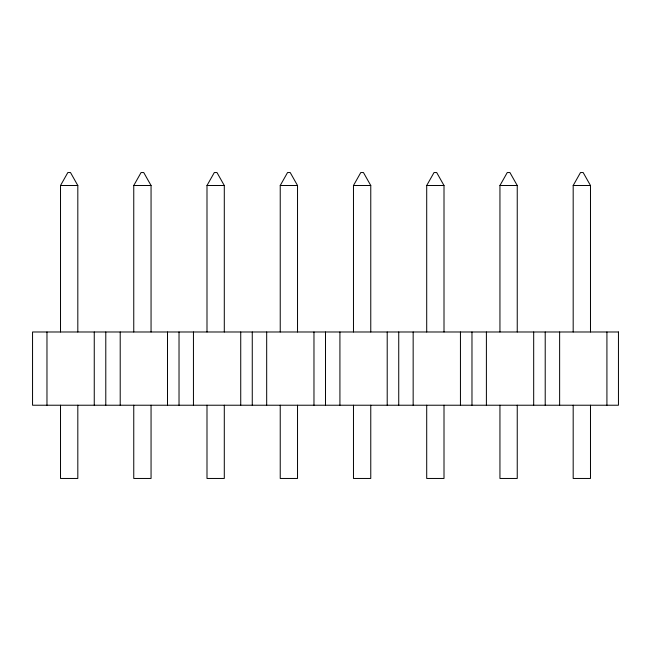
<?xml version="1.0" encoding="UTF-8"?>
<svg xmlns="http://www.w3.org/2000/svg" width="651" height="651" viewBox="0 0 651 651"><rect width="100%" height="100%" fill="white"/><g stroke="black" fill="none" stroke-linecap="round" stroke-linejoin="round"><path stroke-width="0.98" d="M60.519 331.986L60.519 185.511L67.842 172.539L70.495 172.539L77.819 185.511L77.819 331.986M133.756 331.986L133.756 185.511L141.08 172.539L143.733 172.539L151.056 185.511L151.056 331.986M206.994 331.986L206.994 185.511L214.317 172.539L216.97 172.539L224.294 185.511L224.294 331.986M280.231 331.986L280.231 185.511L287.555 172.539L290.208 172.539L297.531 185.511L297.531 331.986M353.469 331.986L353.469 185.511L360.792 172.539L363.445 172.539L370.769 185.511L370.769 331.986M426.706 331.986L426.706 185.511L434.03 172.539L436.683 172.539L444.006 185.511L444.006 331.986M499.944 331.986L499.944 185.511L507.267 172.539L509.92 172.539L517.244 185.511L517.244 331.986M573.181 331.986L573.181 185.511L580.505 172.539L583.158 172.539L590.481 185.511L590.481 331.986M60.519 185.511L77.819 185.511M133.756 185.511L151.056 185.511M206.994 185.511L224.294 185.511M280.231 185.511L297.531 185.511M353.469 185.511L370.769 185.511M426.706 185.511L444.006 185.511M499.944 185.511L517.244 185.511M573.181 185.511L590.481 185.511M606.919 331.986L606.919 405.223M590.481 405.223L590.481 478.461L573.181 478.461L573.181 405.223M559.632 331.986L559.632 405.223M545.212 331.986L545.212 405.223M533.682 331.986L533.682 405.223M517.244 405.223L517.244 478.461L499.944 478.461L499.944 405.223M486.395 331.986L486.395 405.223M471.975 331.986L471.975 405.223M460.444 331.986L460.444 405.223M444.006 405.223L444.006 478.461L426.706 478.461L426.706 405.223M413.157 331.986L413.157 405.223M398.738 331.986L398.738 405.223M387.207 331.986L387.207 405.223M370.769 405.223L370.769 478.461L353.469 478.461L353.469 405.223M339.92 331.986L339.92 405.223M325.5 331.986L325.5 405.223M313.969 331.986L313.969 405.223M297.531 405.223L297.531 478.461L280.231 478.461L280.231 405.223M266.682 331.986L266.682 405.223M252.262 331.986L252.262 405.223M240.732 331.986L240.732 405.223M224.294 405.223L224.294 478.461L206.994 478.461L206.994 405.223M193.445 331.986L193.445 405.223M179.025 331.986L179.025 405.223M167.494 331.986L167.494 405.223M151.056 405.223L151.056 478.461L133.756 478.461L133.756 405.223M120.207 331.986L120.207 405.223M105.787 331.986L105.787 405.223M94.257 331.986L94.257 405.223M77.819 405.223L77.819 478.461L60.519 478.461L60.519 405.223M46.97 331.986L46.97 405.223M618.45 331.986L32.55 331.986L32.55 405.223L618.45 405.223L618.45 331.986"/></g></svg>
